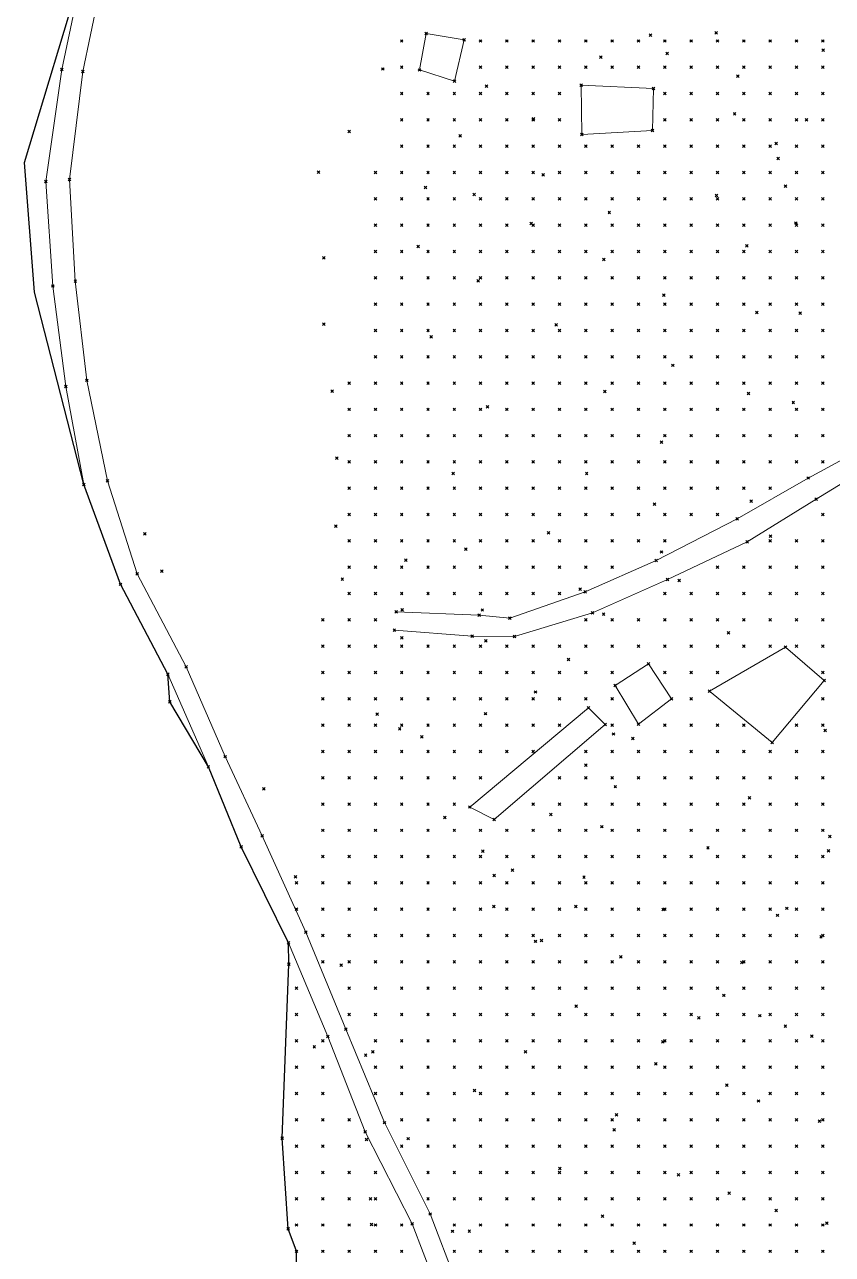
# Model space of a CAD drawing. Header units: metres. Extents: x 441556 to 446409, y 432338 to 461058.
# Drawn here: x 444313.5 to 444405.6, y 445447.2 to 445587.4 of the extents above; entities that cross this region are included whole.
import ezdxf

# ---------------------------------------------------------------- set-up
doc = ezdxf.new("R2010")
doc.units = ezdxf.units.M
doc.header["$MEASUREMENT"] = 0
doc.header["$PDMODE"] = 35
doc.header["$PDSIZE"] = 0.15
for name, color, linetype, lineweight in [('DTM-BRE-RevN_GRP_CONSTRUCTIE', 2, 'Continuous', 0), ('DTM-BRE-RevN_GRP_DRUM PAMANT', 2, 'Continuous', 0), ('DTM-BRE-RevN_GRP_DRUM PIATRA', 2, 'Continuous', 0), ('DTM-NOK-RevN_LIDAR_co_lidar', 91, 'Continuous', 0), ('DTM-NOK-RevN_RTK', 32, 'Continuous', 0)]:
    doc.layers.add(name, color=color, linetype=linetype, lineweight=lineweight)
doc.layers.add('DTM-INT_YP', color=121, linetype='Continuous')

msp = doc.modelspace()

# ---------------------------------------------------------------- linework, layer by layer
at = {"layer": 'DTM-BRE-RevN_GRP_CONSTRUCTIE'}
for p, q in [((444358.509, 445582.246, 354.759), (444359.283, 445586.41, 355.349)), ((444359.283, 445586.41, 355.349), (444363.588, 445585.683, 355.658)), ((444363.588, 445585.683, 355.658), (444362.5, 445580.987, 355.347)), ((444362.5, 445580.987, 355.347), (444358.509, 445582.246, 354.759)), ((444385.193, 445580.151, 359.002), (444376.945, 445580.514, 357.646)), ((444376.945, 445580.514, 357.646), (444377.029, 445574.902, 357.712)), ((444385.075, 445575.358, 358.748), (444385.193, 445580.151, 359.002)), ((444377.029, 445574.902, 357.712), (444385.075, 445575.358, 358.748)), ((444391.56, 445511.426, 355.872), (444400.219, 445516.466, 358.403)), ((444400.219, 445516.466, 358.403), (444404.634, 445512.639, 358.291)), ((444384.608, 445514.55, 355.657), (444380.827, 445512.096, 354.99)), ((444387.233, 445510.555, 355.62), (444384.608, 445514.55, 355.657)), ((444404.634, 445512.639, 358.291), (444398.701, 445505.577, 356.383)), ((444380.827, 445512.096, 354.99), (444383.459, 445507.677, 354.876)), ((444398.701, 445505.577, 356.383), (444391.56, 445511.426, 355.872)), ((444383.459, 445507.677, 354.876), (444387.233, 445510.555, 355.62)), ((444364.239, 445498.23, 352.184), (444377.767, 445509.534, 354.478)), ((444377.767, 445509.534, 354.478), (444379.657, 445507.65, 354.522)), ((444379.657, 445507.65, 354.522), (444367.033, 445496.818, 352.36)), ((444367.033, 445496.818, 352.36), (444364.239, 445498.23, 352.184))]:
    msp.add_line(p, q, dxfattribs=at)
at = {"layer": 'DTM-BRE-RevN_GRP_DRUM PAMANT'}
for p, q in [((444317.765, 445582.297, 349.491), (444320.214, 445594.013, 349.771)), ((444322.517, 445593.423, 349.783), (444320.153, 445582.07, 349.473)), ((444315.949, 445569.542, 349.233), (444317.765, 445582.297, 349.491)), ((444320.153, 445582.07, 349.473), (444318.627, 445569.764, 349.119)), ((444316.72, 445557.621, 348.708), (444315.949, 445569.542, 349.233)), ((444318.627, 445569.764, 349.119), (444319.297, 445558.162, 348.691)), ((444318.213, 445546.16, 348.164), (444316.72, 445557.621, 348.708)), ((444319.297, 445558.162, 348.691), (444320.615, 445546.868, 348.191)), ((444320.615, 445546.868, 348.191), (444322.957, 445535.414, 347.749)), ((444320.262, 445534.982, 347.689), (444318.213, 445546.16, 348.164)), ((444322.957, 445535.414, 347.749), (444326.346, 445524.803, 347.679)), ((444324.458, 445523.615, 347.589), (444320.262, 445534.982, 347.689)), ((444326.346, 445524.803, 347.679), (444331.927, 445514.207, 348.144)), ((444329.838, 445513.374, 348.08), (444324.458, 445523.615, 347.589)), ((444331.927, 445514.207, 348.144), (444336.364, 445503.969, 348.126)), ((444334.453, 445502.806, 348.022), (444329.838, 445513.374, 348.08)), ((444338.203, 445493.703, 347.781), (444334.453, 445502.806, 348.022)), ((444336.364, 445503.969, 348.126), (444340.594, 445494.947, 347.858)), ((444340.594, 445494.947, 347.858), (444345.579, 445483.954, 347.636)), ((444343.581, 445482.744, 347.591), (444338.203, 445493.703, 347.781)), ((444345.579, 445483.954, 347.636), (444350.128, 445472.92, 347.545)), ((444348.071, 445472.075, 347.52), (444343.581, 445482.744, 347.591)), ((444352.337, 445461.195, 347.331), (444348.071, 445472.075, 347.52)), ((444350.128, 445472.92, 347.545), (444354.537, 445462.248, 347.333)), ((444354.537, 445462.248, 347.333), (444359.72, 445451.836, 347.345)), ((444357.694, 445450.709, 347.282), (444352.337, 445461.195, 347.331)), ((444359.72, 445451.836, 347.345), (444364.171, 445440.277, 347.675)), ((444362.032, 445439.33, 347.502), (444357.694, 445450.709, 347.282))]:
    msp.add_line(p, q, dxfattribs=at)
at = {"layer": 'DTM-BRE-RevN_GRP_DRUM PIATRA'}
for p, q in [((444402.799, 445535.734, 359.483), (444410.565, 445539.953, 360.817)), ((444411.657, 445538.201, 360.766), (444403.718, 445533.322, 359.437)), ((444394.702, 445531.07, 358.253), (444402.799, 445535.734, 359.483)), ((444403.718, 445533.322, 359.437), (444395.859, 445528.461, 358.293)), ((444385.486, 445526.333, 356.592), (444394.702, 445531.07, 358.253)), ((444395.859, 445528.461, 358.293), (444386.766, 445524.155, 356.703)), ((444377.388, 445522.755, 355.26), (444385.486, 445526.333, 356.592)), ((444386.766, 445524.155, 356.703), (444378.222, 445520.373, 355.238)), ((444368.803, 445519.769, 353.837), (444377.388, 445522.755, 355.26)), ((444355.839, 445520.466, 351.709), (444365.313, 445520.107, 353.158)), ((444365.313, 445520.107, 353.158), (444368.803, 445519.769, 353.837)), ((444378.222, 445520.373, 355.238), (444369.355, 445517.673, 354.001)), ((444364.5, 445517.702, 353.037), (444355.647, 445518.38, 351.536)), ((444369.355, 445517.673, 354.001), (444364.5, 445517.702, 353.037))]:
    msp.add_line(p, q, dxfattribs=at)
at = {"layer": 'DTM-INT_YP'}
msp.add_polyline3d([(444344.487, 445444.583, 344.632), (444344.487, 445447.582, 344.879), (444343.56, 445450.151, 345.132), (444342.849, 445460.476, 345.725), (444343.636, 445480.321, 347.565), (444343.581, 445482.744, 347.591), (444338.203, 445493.703, 347.781), (444334.453, 445502.806, 348.022), (444330.081, 445510.232, 348.495), (444329.838, 445513.374, 348.08), (444324.458, 445523.615, 347.589), (444320.262, 445534.982, 347.689), (444314.654, 445556.907, 348.696), (444313.517, 445571.685, 349.354), (444320.214, 445594.013, 349.771)], dxfattribs=at)
at = {"layer": 'DTM-NOK-RevN_LIDAR_co_lidar'}
for p in [(444356.484, 445585.552, 354.752), (444365.482, 445585.552, 355.729), (444368.482, 445585.552, 356.121), (444371.481, 445585.552, 356.406), (444374.48, 445585.552, 356.758), (444377.48, 445585.552, 357.189), (444380.479, 445585.552, 357.565), (444383.478, 445585.552, 358.112), (444386.478, 445585.552, 358.816), (444389.477, 445585.552, 359.196), (444392.476, 445585.552, 359.421), (444395.476, 445585.552, 359.766), (444398.475, 445585.552, 360.164), (444401.474, 445585.552, 360.581), (444404.474, 445585.552, 360.99), (444356.484, 445582.553, 354.516), (444365.482, 445582.553, 355.818), (444368.482, 445582.553, 356.325), (444371.481, 445582.553, 356.61), (444374.48, 445582.553, 357.127), (444377.48, 445582.553, 357.578), (444380.479, 445582.553, 357.955), (444383.478, 445582.553, 358.395), (444386.478, 445582.553, 358.925), (444389.477, 445582.553, 359.216), (444392.476, 445582.553, 359.452), (444395.476, 445582.553, 359.833), (444398.475, 445582.553, 360.279), (444401.474, 445582.553, 360.717), (444404.474, 445582.553, 361.077), (444356.484, 445579.553, 354.343), (444359.484, 445579.553, 354.723), (444362.483, 445579.553, 355.301), (444365.482, 445579.553, 355.795), (444368.482, 445579.553, 356.293), (444371.481, 445579.553, 356.766), (444374.48, 445579.553, 357.292), (444386.478, 445579.553, 359.047), (444389.477, 445579.553, 359.221), (444392.476, 445579.553, 359.606), (444395.476, 445579.553, 360.076), (444398.475, 445579.553, 360.472), (444401.474, 445579.553, 360.873), (444404.474, 445579.553, 361.247), (444356.484, 445576.554, 354.254), (444359.484, 445576.554, 354.78), (444362.483, 445576.554, 355.111), (444365.482, 445576.554, 355.495), (444368.482, 445576.554, 356.08), (444371.481, 445576.554, 356.691), (444374.48, 445576.554, 357.255), (444386.478, 445576.554, 358.956), (444389.477, 445576.554, 359.243), (444392.476, 445576.554, 359.676), (444395.476, 445576.554, 360.218), (444398.475, 445576.554, 360.729), (444401.474, 445576.554, 361.124), (444404.474, 445576.554, 361.449), (444356.484, 445573.555, 354.267), (444359.484, 445573.555, 354.773), (444362.483, 445573.555, 355.122), (444365.482, 445573.555, 355.375), (444368.482, 445573.555, 355.88), (444371.481, 445573.555, 356.366), (444374.48, 445573.555, 356.98), (444377.48, 445573.555, 357.561), (444380.479, 445573.555, 357.839), (444383.478, 445573.555, 358.209), (444386.478, 445573.555, 358.708), (444389.477, 445573.555, 359.194), (444392.476, 445573.555, 359.818), (444395.476, 445573.555, 360.661), (444398.475, 445573.555, 361.315), (444401.474, 445573.555, 361.516), (444404.474, 445573.555, 361.631), (444353.485, 445570.555, 353.731), (444356.484, 445570.555, 354.183), (444359.484, 445570.555, 354.762), (444362.483, 445570.555, 355.34), (444365.482, 445570.555, 355.567), (444368.482, 445570.555, 355.904), (444371.481, 445570.555, 356.319), (444374.48, 445570.555, 356.916), (444377.48, 445570.555, 357.48), (444380.479, 445570.555, 357.679), (444383.478, 445570.555, 357.956), (444386.478, 445570.555, 358.429), (444389.477, 445570.555, 358.928), (444392.476, 445570.555, 359.691), (444395.476, 445570.555, 360.752), (444398.475, 445570.555, 361.482), (444401.474, 445570.555, 361.582), (444404.474, 445570.555, 361.616), (444353.485, 445567.556, 353.904), (444356.484, 445567.556, 354.329), (444359.484, 445567.556, 354.762), (444362.483, 445567.556, 355.32), (444365.482, 445567.556, 355.779), (444368.482, 445567.556, 356.024), (444371.481, 445567.556, 356.368), (444374.48, 445567.556, 356.848), (444377.48, 445567.556, 357.378), (444380.479, 445567.556, 357.698), (444383.478, 445567.556, 357.969), (444386.478, 445567.556, 358.348), (444389.477, 445567.556, 358.804), (444392.476, 445567.556, 359.443), (444395.476, 445567.556, 360.357), (444398.475, 445567.556, 361.072), (444401.474, 445567.556, 361.304), (444404.474, 445567.556, 361.523), (444353.485, 445564.557, 353.984), (444356.484, 445564.557, 354.39), (444359.484, 445564.557, 354.802), (444362.483, 445564.557, 355.292), (444365.482, 445564.557, 355.792), (444368.482, 445564.557, 356.129), (444371.481, 445564.557, 356.491), (444374.48, 445564.557, 356.893), (444377.48, 445564.557, 357.283), (444380.479, 445564.557, 357.715), (444383.478, 445564.557, 358.105), (444386.478, 445564.557, 358.444), (444389.477, 445564.557, 358.843), (444392.476, 445564.557, 359.371), (444395.476, 445564.557, 360.109), (444398.475, 445564.557, 360.781), (444401.474, 445564.557, 361.128), (444404.474, 445564.557, 361.436), (444353.485, 445561.557, 353.913), (444356.484, 445561.557, 354.32), (444359.484, 445561.557, 354.736), (444362.483, 445561.557, 355.233), (444365.482, 445561.557, 355.624), (444368.482, 445561.557, 356.041), (444371.481, 445561.557, 356.497), (444374.48, 445561.557, 356.938), (444377.48, 445561.557, 357.328), (444380.479, 445561.557, 357.732), (444383.478, 445561.557, 358.186), (444386.478, 445561.557, 358.628), (444389.477, 445561.557, 359.031), (444392.476, 445561.557, 359.431), (444395.476, 445561.557, 359.998), (444398.475, 445561.557, 360.623), (444401.474, 445561.557, 361.036), (444404.474, 445561.557, 361.347), (444353.485, 445558.558, 353.767), (444356.484, 445558.558, 354.156), (444359.484, 445558.558, 354.626), (444362.483, 445558.558, 354.957), (444365.482, 445558.558, 355.368), (444368.482, 445558.558, 355.946), (444371.481, 445558.558, 356.457), (444374.48, 445558.558, 356.92), (444377.48, 445558.558, 357.368), (444380.479, 445558.558, 357.794), (444383.478, 445558.558, 358.257), (444386.478, 445558.558, 358.72), (444389.477, 445558.558, 359.14), (444392.476, 445558.558, 359.541), (444395.476, 445558.558, 360.026), (444398.475, 445558.558, 360.603), (444401.474, 445558.558, 361.017), (444404.474, 445558.558, 361.234), (444353.485, 445555.559, 353.566), (444356.484, 445555.559, 353.96), (444359.484, 445555.559, 354.338), (444362.483, 445555.559, 354.561), (444365.482, 445555.559, 355.065), (444368.482, 445555.559, 355.656), (444371.481, 445555.559, 356.311), (444374.48, 445555.559, 356.999), (444377.48, 445555.559, 357.536), (444380.479, 445555.559, 357.999), (444383.478, 445555.559, 358.418), (444386.478, 445555.559, 358.826), (444389.477, 445555.559, 359.246), (444392.476, 445555.559, 359.631), (444395.476, 445555.559, 360.028), (444398.475, 445555.559, 360.578), (444401.474, 445555.559, 361.005), (444404.474, 445555.559, 361.143), (444353.485, 445552.559, 353.221), (444356.484, 445552.559, 353.686), (444359.484, 445552.559, 353.973), (444362.483, 445552.559, 354.217), (444365.482, 445552.559, 354.674), (444368.482, 445552.559, 355.232), (444371.481, 445552.559, 355.939), (444374.48, 445552.559, 356.784), (444377.48, 445552.559, 357.427), (444380.479, 445552.559, 357.905), (444383.478, 445552.559, 358.36), (444386.478, 445552.559, 358.804), (444389.477, 445552.559, 359.178), (444392.476, 445552.559, 359.489), (444395.476, 445552.559, 359.823), (444398.475, 445552.559, 360.331), (444401.474, 445552.559, 360.822), (444404.474, 445552.559, 361.036), (444353.485, 445549.56, 352.905), (444356.484, 445549.56, 353.356), (444359.484, 445549.56, 353.646), (444362.483, 445549.56, 353.967), (444365.482, 445549.56, 354.373), (444368.482, 445549.56, 354.891), (444371.481, 445549.56, 355.548), (444374.48, 445549.56, 356.329), (444377.48, 445549.56, 356.922), (444380.479, 445549.56, 357.456), (444383.478, 445549.56, 358.049), (444386.478, 445549.56, 358.564), (444389.477, 445549.56, 358.935), (444392.476, 445549.56, 359.233), (444395.476, 445549.56, 359.563), (444398.475, 445549.56, 360.02), (444401.474, 445549.56, 360.541), (444404.474, 445549.56, 360.875), (444350.486, 445546.561, 352.34), (444353.485, 445546.561, 352.696), (444356.484, 445546.561, 353.071), (444359.484, 445546.561, 353.397), (444362.483, 445546.561, 353.791), (444365.482, 445546.561, 354.226), (444368.482, 445546.561, 354.702), (444371.481, 445546.561, 355.264), (444374.48, 445546.561, 355.903), (444377.48, 445546.561, 356.438), (444380.479, 445546.561, 357.055), (444383.478, 445546.561, 357.706), (444386.478, 445546.561, 358.239), (444389.477, 445546.561, 358.631), (444392.476, 445546.561, 358.954), (444395.476, 445546.561, 359.309), (444398.475, 445546.561, 359.73), (444401.474, 445546.561, 360.203), (444404.474, 445546.561, 360.567), (444350.486, 445543.561, 352.139), (444353.485, 445543.561, 352.5), (444356.484, 445543.561, 352.849), (444359.484, 445543.561, 353.261), (444362.483, 445543.561, 353.693), (444365.482, 445543.561, 354.132), (444368.482, 445543.561, 354.599), (444371.481, 445543.561, 355.105), (444374.48, 445543.561, 355.655), (444377.48, 445543.561, 356.231), (444380.479, 445543.561, 356.834), (444383.478, 445543.561, 357.386), (444386.478, 445543.561, 357.893), (444389.477, 445543.561, 358.275), (444392.476, 445543.561, 358.62), (444395.476, 445543.561, 359.036), (444398.475, 445543.561, 359.44), (444401.474, 445543.561, 359.81), (444404.474, 445543.561, 360.158), (444350.486, 445540.562, 351.992), (444353.485, 445540.562, 352.365), (444356.484, 445540.562, 352.744), (444359.484, 445540.562, 353.213), (444362.483, 445540.562, 353.659), (444365.482, 445540.562, 354.08), (444368.482, 445540.562, 354.522), (444371.481, 445540.562, 355.096), (444374.48, 445540.562, 355.669), (444377.48, 445540.562, 356.202), (444380.479, 445540.562, 356.664), (444383.478, 445540.562, 357.074), (444386.478, 445540.562, 357.533), (444389.477, 445540.562, 357.944), (444392.476, 445540.562, 358.351), (444395.476, 445540.562, 358.805), (444398.475, 445540.562, 359.167), (444401.474, 445540.562, 359.485), (444404.474, 445540.562, 359.886), (444350.486, 445537.563, 351.951), (444353.485, 445537.563, 352.367), (444356.484, 445537.563, 352.794), (444359.484, 445537.563, 353.215), (444362.483, 445537.563, 353.632), (444365.482, 445537.563, 354.022), (444368.482, 445537.563, 354.457), (444371.481, 445537.563, 355.097), (444374.48, 445537.563, 355.703), (444377.48, 445537.563, 356.115), (444380.479, 445537.563, 356.452), (444383.478, 445537.563, 356.768), (444386.478, 445537.563, 357.143), (444389.477, 445537.563, 357.603), (444392.476, 445537.563, 358.07), (444395.476, 445537.563, 358.471), (444398.475, 445537.563, 358.835), (444401.474, 445537.563, 359.251), (444404.474, 445537.563, 359.699), (444350.486, 445534.563, 351.984), (444353.485, 445534.563, 352.405), (444356.484, 445534.563, 352.796), (444359.484, 445534.563, 353.192), (444362.483, 445534.563, 353.56), (444365.482, 445534.563, 353.878), (444368.482, 445534.563, 354.28), (444371.481, 445534.563, 354.933), (444374.48, 445534.563, 355.398), (444377.48, 445534.563, 355.693), (444380.479, 445534.563, 356.023), (444383.478, 445534.563, 356.263), (444386.478, 445534.563, 356.531), (444389.477, 445534.563, 357.066), (444392.476, 445534.563, 357.633), (444395.476, 445534.563, 358.11), (444398.475, 445534.563, 358.636), (444350.486, 445531.564, 351.835), (444353.485, 445531.564, 352.192), (444356.484, 445531.564, 352.596), (444359.484, 445531.564, 353.098), (444362.483, 445531.564, 353.399), (444365.482, 445531.564, 353.666), (444368.482, 445531.564, 353.972), (444371.481, 445531.564, 354.378), (444374.48, 445531.564, 354.508), (444377.48, 445531.564, 354.815), (444380.479, 445531.564, 355.234), (444383.478, 445531.564, 355.506), (444386.478, 445531.564, 355.918), (444389.477, 445531.564, 356.657), (444392.476, 445531.564, 357.419), (444404.474, 445531.564, 359.674), (444350.486, 445528.564, 351.419), (444353.485, 445528.564, 351.689), (444356.484, 445528.564, 352.08), (444359.484, 445528.564, 352.766), (444362.483, 445528.564, 353.063), (444365.482, 445528.564, 353.36), (444368.482, 445528.564, 353.583), (444371.481, 445528.564, 353.657), (444374.48, 445528.564, 353.93), (444377.48, 445528.564, 354.317), (444380.479, 445528.564, 354.855), (444383.478, 445528.564, 355.521), (444386.478, 445528.564, 356.221), (444398.475, 445528.564, 358.658), (444401.474, 445528.564, 359.166), (444404.474, 445528.564, 359.613), (444350.486, 445525.565, 351.036), (444353.485, 445525.565, 351.389), (444356.484, 445525.565, 351.694), (444359.484, 445525.565, 352.024), (444362.483, 445525.565, 352.333), (444365.482, 445525.565, 352.679), (444368.482, 445525.565, 352.906), (444371.481, 445525.565, 353.337), (444374.48, 445525.565, 354.152), (444377.48, 445525.565, 354.714), (444380.479, 445525.565, 355.379), (444392.476, 445525.565, 357.717), (444395.476, 445525.565, 358.281), (444398.475, 445525.565, 358.652), (444401.474, 445525.565, 358.968), (444404.474, 445525.565, 359.276), (444350.486, 445522.566, 351.198), (444353.485, 445522.566, 351.522), (444356.484, 445522.566, 351.852), (444359.484, 445522.566, 352.206), (444362.483, 445522.566, 352.559), (444365.482, 445522.566, 352.58), (444368.482, 445522.566, 352.976), (444371.481, 445522.566, 353.68), (444374.48, 445522.566, 354.562), (444386.478, 445522.566, 356.778), (444389.477, 445522.566, 357.463), (444392.476, 445522.566, 357.953), (444395.476, 445522.566, 358.243), (444398.475, 445522.566, 358.477), (444401.474, 445522.566, 358.738), (444404.474, 445522.566, 358.942), (444347.486, 445519.566, 350.202), (444350.486, 445519.566, 350.747), (444353.485, 445519.566, 351.14), (444377.48, 445519.566, 355.096), (444380.479, 445519.566, 355.578), (444383.478, 445519.566, 356.155), (444386.478, 445519.566, 356.696), (444389.477, 445519.566, 357.197), (444392.476, 445519.566, 357.67), (444395.476, 445519.566, 357.987), (444398.475, 445519.566, 358.203), (444401.474, 445519.566, 358.448), (444404.474, 445519.566, 358.649), (444347.486, 445516.567, 350.356), (444350.486, 445516.567, 350.889), (444353.485, 445516.567, 351.272), (444356.484, 445516.567, 351.642), (444359.484, 445516.567, 352.171), (444362.483, 445516.567, 352.783), (444365.482, 445516.567, 353.305), (444368.482, 445516.567, 353.942), (444371.481, 445516.567, 354.444), (444374.48, 445516.567, 354.819), (444377.48, 445516.567, 355.208), (444380.479, 445516.567, 355.493), (444383.478, 445516.567, 355.964), (444386.478, 445516.567, 356.352), (444389.477, 445516.567, 356.654), (444392.476, 445516.567, 357.057), (444395.476, 445516.567, 357.526), (444398.475, 445516.567, 358.005), (444401.474, 445516.567, 358.377), (444404.474, 445516.567, 358.524), (444347.486, 445513.568, 350.09), (444350.486, 445513.568, 350.487), (444353.485, 445513.568, 350.831), (444356.484, 445513.568, 351.35), (444359.484, 445513.568, 351.901), (444362.483, 445513.568, 352.635), (444365.482, 445513.568, 353.207), (444368.482, 445513.568, 353.731), (444371.481, 445513.568, 354.118), (444374.48, 445513.568, 354.418), (444377.48, 445513.568, 354.734), (444380.479, 445513.568, 355.131), (444386.478, 445513.568, 355.847), (444389.477, 445513.568, 356.049), (444392.476, 445513.568, 356.502), (444404.474, 445513.568, 358.354), (444347.486, 445510.568, 349.634), (444350.486, 445510.568, 349.999), (444353.485, 445510.568, 350.515), (444356.484, 445510.568, 351.102), (444359.484, 445510.568, 351.734), (444362.483, 445510.568, 352.349), (444365.482, 445510.568, 352.987), (444368.482, 445510.568, 353.488), (444371.481, 445510.568, 353.829), (444374.48, 445510.568, 354.132), (444377.48, 445510.568, 354.491), (444380.479, 445510.568, 354.769), (444389.477, 445510.568, 355.755), (444404.474, 445510.568, 357.741), (444347.486, 445507.569, 349.338), (444350.486, 445507.569, 349.881), (444353.485, 445507.569, 350.561), (444356.484, 445507.569, 351.114), (444359.484, 445507.569, 351.689), (444362.483, 445507.569, 352.223), (444365.482, 445507.569, 352.803), (444368.482, 445507.569, 353.235), (444371.481, 445507.569, 353.618), (444374.48, 445507.569, 353.929), (444380.479, 445507.569, 354.546), (444386.478, 445507.569, 355.296), (444389.477, 445507.569, 355.531), (444392.476, 445507.569, 355.937), (444395.476, 445507.569, 356.532), (444401.474, 445507.569, 357.037), (444404.474, 445507.569, 357.336), (444347.486, 445504.57, 349.173), (444350.486, 445504.57, 349.674), (444353.485, 445504.57, 350.38), (444356.484, 445504.57, 351.092), (444359.484, 445504.57, 351.749), (444362.483, 445504.57, 352.187), (444365.482, 445504.57, 352.614), (444368.482, 445504.57, 353.054), (444371.481, 445504.57, 353.494), (444377.48, 445504.57, 353.947), (444380.479, 445504.57, 354.406), (444383.478, 445504.57, 354.856), (444386.478, 445504.57, 355.103), (444389.477, 445504.57, 355.295), (444392.476, 445504.57, 355.653), (444395.476, 445504.57, 356.097), (444398.475, 445504.57, 356.434), (444401.474, 445504.57, 356.688), (444404.474, 445504.57, 356.949), (444347.486, 445501.57, 349.054), (444350.486, 445501.57, 349.524), (444353.485, 445501.57, 350.074), (444356.484, 445501.57, 350.825), (444359.484, 445501.57, 351.583), (444362.483, 445501.57, 352.071), (444365.482, 445501.57, 352.481), (444374.48, 445501.57, 353.389), (444377.48, 445501.57, 353.832), (444380.479, 445501.57, 354.341), (444383.478, 445501.57, 354.601), (444386.478, 445501.57, 354.816), (444389.477, 445501.57, 355.107), (444392.476, 445501.57, 355.463), (444395.476, 445501.57, 355.836), (444398.475, 445501.57, 356.131), (444401.474, 445501.57, 356.336), (444404.474, 445501.57, 356.547), (444347.486, 445498.571, 349.084), (444350.486, 445498.571, 349.562), (444353.485, 445498.571, 350.007), (444356.484, 445498.571, 350.576), (444359.484, 445498.571, 351.238), (444362.483, 445498.571, 351.754), (444371.481, 445498.571, 352.752), (444374.48, 445498.571, 353.053), (444377.48, 445498.571, 353.466), (444380.479, 445498.571, 353.968), (444383.478, 445498.571, 354.273), (444386.478, 445498.571, 354.496), (444389.477, 445498.571, 354.889), (444392.476, 445498.571, 355.289), (444395.476, 445498.571, 355.566), (444398.475, 445498.571, 355.762), (444401.474, 445498.571, 355.926), (444404.474, 445498.571, 356.181), (444347.486, 445495.572, 349.037), (444350.486, 445495.572, 349.516), (444353.485, 445495.572, 349.903), (444356.484, 445495.572, 350.29), (444359.484, 445495.572, 350.784), (444362.483, 445495.572, 351.309), (444365.482, 445495.572, 351.857), (444368.482, 445495.572, 352.062), (444371.481, 445495.572, 352.455), (444374.48, 445495.572, 352.754), (444377.48, 445495.572, 352.898), (444380.479, 445495.572, 353.5), (444383.478, 445495.572, 353.989), (444386.478, 445495.572, 354.262), (444389.477, 445495.572, 354.629), (444392.476, 445495.572, 354.961), (444395.476, 445495.572, 355.172), (444398.475, 445495.572, 355.36), (444401.474, 445495.572, 355.553), (444404.474, 445495.572, 355.888), (444347.486, 445492.572, 348.812), (444350.486, 445492.572, 349.178), (444353.485, 445492.572, 349.599), (444356.484, 445492.572, 349.99), (444359.484, 445492.572, 350.385), (444362.483, 445492.572, 350.939), (444365.482, 445492.572, 351.494), (444368.482, 445492.572, 351.798), (444371.481, 445492.572, 351.983), (444374.48, 445492.572, 352.247), (444377.48, 445492.572, 352.408), (444380.479, 445492.572, 353.14), (444383.478, 445492.572, 353.801), (444386.478, 445492.572, 354.145), (444389.477, 445492.572, 354.364), (444392.476, 445492.572, 354.556), (444395.476, 445492.572, 354.749), (444398.475, 445492.572, 354.967), (444401.474, 445492.572, 355.233), (444404.474, 445492.572, 355.755), (444344.487, 445489.573, 347.872), (444347.486, 445489.573, 348.377), (444350.486, 445489.573, 348.735), (444353.485, 445489.573, 349.228), (444356.484, 445489.573, 349.673), (444359.484, 445489.573, 350.099), (444362.483, 445489.573, 350.617), (444365.482, 445489.573, 351.107), (444368.482, 445489.573, 351.461), (444371.481, 445489.573, 351.634), (444374.48, 445489.573, 351.789), (444377.48, 445489.573, 352.165), (444380.479, 445489.573, 352.864), (444383.478, 445489.573, 353.576), (444386.478, 445489.573, 353.947), (444389.477, 445489.573, 354.047), (444392.476, 445489.573, 354.167), (444395.476, 445489.573, 354.374), (444398.475, 445489.573, 354.62), (444401.474, 445489.573, 355.054), (444404.474, 445489.573, 355.995), (444344.487, 445486.574, 347.619), (444347.486, 445486.574, 347.97), (444350.486, 445486.574, 348.432), (444353.485, 445486.574, 348.957), (444356.484, 445486.574, 349.404), (444359.484, 445486.574, 349.87), (444362.483, 445486.574, 350.348), (444365.482, 445486.574, 350.771), (444368.482, 445486.574, 351.005), (444371.481, 445486.574, 351.293), (444374.48, 445486.574, 351.445), (444377.48, 445486.574, 351.907), (444380.479, 445486.574, 352.557), (444383.478, 445486.574, 353.244), (444386.478, 445486.574, 353.546), (444389.477, 445486.574, 353.621), (444392.476, 445486.574, 353.782), (444395.476, 445486.574, 354.026), (444398.475, 445486.574, 354.363), (444401.474, 445486.574, 355.149), (444404.474, 445486.574, 356.609), (444347.486, 445483.574, 347.761), (444350.486, 445483.574, 348.326), (444353.485, 445483.574, 348.752), (444356.484, 445483.574, 349.152), (444359.484, 445483.574, 349.632), (444362.483, 445483.574, 350.088), (444365.482, 445483.574, 350.38), (444368.482, 445483.574, 350.504), (444371.481, 445483.574, 350.956), (444374.48, 445483.574, 351.123), (444377.48, 445483.574, 351.504), (444380.479, 445483.574, 352.096), (444383.478, 445483.574, 352.663), (444386.478, 445483.574, 352.93), (444389.477, 445483.574, 353.127), (444392.476, 445483.574, 353.406), (444395.476, 445483.574, 353.704), (444398.475, 445483.574, 354.299), (444401.474, 445483.574, 355.582), (444404.474, 445483.574, 357.376), (444347.486, 445480.575, 347.598), (444350.486, 445480.575, 348.055), (444353.485, 445480.575, 348.568), (444356.484, 445480.575, 348.878), (444359.484, 445480.575, 349.409), (444362.483, 445480.575, 349.836), (444365.482, 445480.575, 350.084), (444368.482, 445480.575, 350.177), (444371.481, 445480.575, 350.595), (444374.48, 445480.575, 350.769), (444377.48, 445480.575, 351.047), (444380.479, 445480.575, 351.477), (444383.478, 445480.575, 351.94), (444386.478, 445480.575, 352.334), (444389.477, 445480.575, 352.709), (444392.476, 445480.575, 353.068), (444395.476, 445480.575, 353.504), (444398.475, 445480.575, 354.491), (444401.474, 445480.575, 356.177), (444404.474, 445480.575, 358.091), (444344.487, 445477.576, 347.161), (444350.486, 445477.576, 347.679), (444353.485, 445477.576, 348.354), (444356.484, 445477.576, 348.692), (444359.484, 445477.576, 349.245), (444362.483, 445477.576, 349.686), (444365.482, 445477.576, 349.971), (444368.482, 445477.576, 350.035), (444371.481, 445477.576, 350.192), (444374.48, 445477.576, 350.398), (444377.48, 445477.576, 350.658), (444380.479, 445477.576, 350.974), (444383.478, 445477.576, 351.405), (444386.478, 445477.576, 351.91), (444389.477, 445477.576, 352.394), (444392.476, 445477.576, 352.832), (444395.476, 445477.576, 353.546), (444398.475, 445477.576, 354.903), (444401.474, 445477.576, 356.763), (444404.474, 445477.576, 358.739), (444344.487, 445474.576, 346.942), (444350.486, 445474.576, 347.558), (444353.485, 445474.576, 348.078), (444356.484, 445474.576, 348.709), (444359.484, 445474.576, 349.18), (444362.483, 445474.576, 349.557), (444365.482, 445474.576, 349.804), (444368.482, 445474.576, 349.872), (444371.481, 445474.576, 349.935), (444374.48, 445474.576, 350.11), (444377.48, 445474.576, 350.38), (444380.479, 445474.576, 350.712), (444383.478, 445474.576, 351.118), (444386.478, 445474.576, 351.608), (444389.477, 445474.576, 352.15), (444392.476, 445474.576, 352.784), (444395.476, 445474.576, 353.854), (444398.475, 445474.576, 355.461), (444401.474, 445474.576, 357.352), (444404.474, 445474.576, 359.368), (444344.487, 445471.577, 346.716), (444347.486, 445471.577, 347.275), (444353.485, 445471.577, 347.848), (444356.484, 445471.577, 348.834), (444359.484, 445471.577, 349.168), (444362.483, 445471.577, 349.359), (444365.482, 445471.577, 349.595), (444368.482, 445471.577, 349.711), (444371.481, 445471.577, 349.72), (444374.48, 445471.577, 349.89), (444377.48, 445471.577, 350.137), (444380.479, 445471.577, 350.493), (444383.478, 445471.577, 350.947), (444386.478, 445471.577, 351.497), (444389.477, 445471.577, 352.076), (444392.476, 445471.577, 352.938), (444395.476, 445471.577, 354.354), (444398.475, 445471.577, 356.126), (444401.474, 445471.577, 357.999), (444404.474, 445471.577, 359.961), (444344.487, 445468.578, 346.536), (444347.486, 445468.578, 347.112), (444353.485, 445468.578, 347.653), (444356.484, 445468.578, 348.794), (444359.484, 445468.578, 349.07), (444362.483, 445468.578, 349.241), (444365.482, 445468.578, 349.371), (444368.482, 445468.578, 349.488), (444371.481, 445468.578, 349.52), (444374.48, 445468.578, 349.692), (444377.48, 445468.578, 349.984), (444380.479, 445468.578, 350.361), (444383.478, 445468.578, 350.879), (444386.478, 445468.578, 351.548), (444389.477, 445468.578, 352.217), (444392.476, 445468.578, 353.277), (444395.476, 445468.578, 354.959), (444398.475, 445468.578, 356.872), (444401.474, 445468.578, 358.737), (444404.474, 445468.578, 360.568), (444344.487, 445465.578, 346.433), (444347.486, 445465.578, 347), (444353.485, 445465.578, 347.454), (444356.484, 445465.578, 348.485), (444359.484, 445465.578, 349.027), (444362.483, 445465.578, 349.146), (444365.482, 445465.578, 349.158), (444368.482, 445465.578, 349.269), (444371.481, 445465.578, 349.348), (444374.48, 445465.578, 349.543), (444377.48, 445465.578, 349.874), (444380.479, 445465.578, 350.316), (444383.478, 445465.578, 351.018), (444386.478, 445465.578, 351.874), (444389.477, 445465.578, 352.634), (444392.476, 445465.578, 353.817), (444395.476, 445465.578, 355.619), (444398.475, 445465.578, 357.522), (444401.474, 445465.578, 359.35), (444404.474, 445465.578, 361.144), (444344.487, 445462.579, 346.192), (444347.486, 445462.579, 346.893), (444350.486, 445462.579, 347.24), (444356.484, 445462.579, 347.872), (444359.484, 445462.579, 348.845), (444362.483, 445462.579, 348.972), (444365.482, 445462.579, 348.973), (444368.482, 445462.579, 349.048), (444371.481, 445462.579, 349.17), (444374.48, 445462.579, 349.39), (444377.48, 445462.579, 349.785), (444380.479, 445462.579, 350.398), (444383.478, 445462.579, 351.34), (444386.478, 445462.579, 352.416), (444389.477, 445462.579, 353.344), (444392.476, 445462.579, 354.554), (444395.476, 445462.579, 356.212), (444398.475, 445462.579, 358.043), (444401.474, 445462.579, 359.9), (444404.474, 445462.579, 361.638), (444344.487, 445459.58, 345.865), (444347.486, 445459.58, 346.435), (444350.486, 445459.58, 347.032), (444356.484, 445459.58, 347.411), (444359.484, 445459.58, 348.603), (444362.483, 445459.58, 348.875), (444365.482, 445459.58, 348.914), (444368.482, 445459.58, 348.947), (444371.481, 445459.58, 349.009), (444374.48, 445459.58, 349.261), (444377.48, 445459.58, 349.841), (444380.479, 445459.58, 350.549), (444383.478, 445459.58, 351.717), (444386.478, 445459.58, 352.932), (444389.477, 445459.58, 353.976), (444392.476, 445459.58, 355.155), (444395.476, 445459.58, 356.632), (444398.475, 445459.58, 358.302), (444401.474, 445459.58, 360.068), (444404.474, 445459.58, 361.81), (444344.487, 445456.58, 345.582), (444347.486, 445456.58, 346.01), (444350.486, 445456.58, 346.788), (444353.485, 445456.58, 347.174), (444359.484, 445456.58, 347.938), (444362.483, 445456.58, 348.721), (444365.482, 445456.58, 348.857), (444368.482, 445456.58, 348.838), (444371.481, 445456.58, 348.873), (444374.48, 445456.58, 349.262), (444377.48, 445456.58, 349.952), (444380.479, 445456.58, 350.802), (444383.478, 445456.58, 351.967), (444386.478, 445456.58, 353.152), (444389.477, 445456.58, 354.28), (444392.476, 445456.58, 355.484), (444395.476, 445456.58, 356.869), (444398.475, 445456.58, 358.386), (444401.474, 445456.58, 360.008), (444404.474, 445456.58, 361.673), (444344.487, 445453.581, 345.33), (444347.486, 445453.581, 345.656), (444350.486, 445453.581, 346.332), (444353.485, 445453.581, 346.978), (444359.484, 445453.581, 347.439), (444362.483, 445453.581, 348.115), (444365.482, 445453.581, 348.718), (444368.482, 445453.581, 348.723), (444371.481, 445453.581, 348.899), (444374.48, 445453.581, 349.45), (444377.48, 445453.581, 350.201), (444380.479, 445453.581, 351.084), (444383.478, 445453.581, 352.155), (444386.478, 445453.581, 353.237), (444389.477, 445453.581, 354.362), (444392.476, 445453.581, 355.589), (444395.476, 445453.581, 357.064), (444398.475, 445453.581, 358.772), (444401.474, 445453.581, 360.39), (444404.474, 445453.581, 361.856), (444344.487, 445450.582, 345.125), (444347.486, 445450.582, 345.399), (444350.486, 445450.582, 345.95), (444353.485, 445450.582, 346.695), (444356.484, 445450.582, 347.081), (444362.483, 445450.582, 347.361), (444365.482, 445450.582, 348.37), (444368.482, 445450.582, 348.629), (444371.481, 445450.582, 348.891), (444374.48, 445450.582, 349.571), (444377.48, 445450.582, 350.513), (444380.479, 445450.582, 351.378), (444383.478, 445450.582, 352.31), (444386.478, 445450.582, 353.569), (444389.477, 445450.582, 354.886), (444392.476, 445450.582, 356.173), (444395.476, 445450.582, 357.635), (444398.475, 445450.582, 359.241), (444401.474, 445450.582, 360.848), (444404.474, 445450.582, 362.375), (444344.487, 445447.582, 344.879), (444347.486, 445447.582, 345.057), (444350.486, 445447.582, 345.461), (444353.485, 445447.582, 346.451), (444356.484, 445447.582, 346.721), (444362.483, 445447.582, 347.281), (444365.482, 445447.582, 347.416), (444368.482, 445447.582, 348.537), (444371.481, 445447.582, 349.116), (444374.48, 445447.582, 350.066), (444377.48, 445447.582, 351.133), (444380.479, 445447.582, 352.174), (444383.478, 445447.582, 353.137), (444386.478, 445447.582, 354.437), (444389.477, 445447.582, 355.981), (444392.476, 445447.582, 357.624), (444395.476, 445447.582, 359.229), (444398.475, 445447.582, 360.548), (444401.474, 445447.582, 361.7), (444404.474, 445447.582, 362.961)]:
    msp.add_point(p, dxfattribs=at)
at = {"layer": 'DTM-NOK-RevN_RTK'}
for p in [(444359.283, 445586.41, 355.349), (444363.588, 445585.683, 355.658), (444384.821, 445586.214, 358.101), (444392.316, 445586.476, 359.375), (444386.736, 445584.136, 359.153), (444404.517, 445584.502, 361.042), (444379.174, 445583.712, 357.583), (444317.765, 445582.297, 349.491), (444320.153, 445582.07, 349.473), (444354.321, 445582.36, 354.23), (444358.509, 445582.246, 354.759), (444394.792, 445581.536, 359.872), (444362.5, 445580.987, 355.347), (444366.157, 445580.391, 356.133), (444376.945, 445580.514, 357.646), (444385.193, 445580.151, 359.002), (444394.426, 445577.239, 360.088), (444371.503, 445576.67, 356.829), (444402.623, 445576.573, 361.303), (444350.511, 445575.23, 353.373), (444363.157, 445574.753, 355.115), (444377.029, 445574.902, 357.712), (444385.075, 445575.358, 358.748), (444399.146, 445573.871, 361.236), (444399.369, 445572.157, 362.218), (444347.022, 445570.596, 352.799), (444372.614, 445570.285, 356.475), (444315.949, 445569.542, 349.233), (444318.627, 445569.764, 349.119), (444359.199, 445568.854, 354.638), (444400.232, 445568.989, 361.508), (444364.74, 445568.055, 355.784), (444392.344, 445567.935, 359.449), (444380.144, 445566.008, 357.88), (444371.252, 445564.75, 356.46), (444401.411, 445564.802, 361.096), (444358.357, 445562.113, 354.551), (444395.816, 445562.213, 359.97), (444347.615, 445560.825, 353.096), (444379.519, 445560.65, 357.576), (444316.72, 445557.621, 348.708), (444319.297, 445558.162, 348.691), (444365.197, 445558.199, 355.236), (444386.37, 445556.586, 358.841), (444396.946, 445554.591, 360.207), (444401.899, 445554.527, 361.046), (444347.617, 445553.281, 352.601), (444374.088, 445553.183, 356.716), (444359.833, 445551.842, 353.887), (444387.384, 445548.578, 358.561), (444318.213, 445546.16, 348.164), (444320.615, 445546.868, 348.191), (444348.552, 445545.622, 352.13), (444379.644, 445545.591, 356.709), (444396.014, 445545.372, 359.181), (444366.278, 445543.839, 354.276), (444401.111, 445544.358, 359.876), (444386.081, 445539.836, 357.312), (444349.095, 445538.01, 351.85), (444392.476, 445537.553, 358.09), (444320.262, 445534.982, 347.689), (444322.957, 445535.414, 347.749), (444362.354, 445536.253, 353.682), (444377.563, 445536.241, 356.121), (444402.799, 445535.734, 359.483), (444385.288, 445532.757, 355.534), (444396.316, 445533.091, 358.674), (444403.718, 445533.322, 359.437), (444394.702, 445531.07, 358.253), (444327.204, 445529.387, 347.945), (444327.204, 445529.387, 347.949), (444348.987, 445530.231, 351.456), (444373.227, 445529.482, 353.757), (444395.859, 445528.461, 358.293), (444398.5, 445529.109, 358.732), (444363.803, 445527.615, 353.172), (444386.093, 445527.301, 356.863), (444329.139, 445525.103, 348.311), (444356.959, 445526.356, 351.723), (444385.486, 445526.333, 356.592), (444326.346, 445524.803, 347.679), (444349.721, 445524.212, 351.107), (444386.766, 445524.155, 356.703), (444388.09, 445524.035, 357.155), (444324.458, 445523.615, 347.589), (444376.816, 445523.061, 355.303), (444377.388, 445522.755, 355.26), (444355.839, 445520.466, 351.709), (444356.526, 445520.698, 351.92), (444365.313, 445520.107, 353.158), (444365.675, 445520.688, 353.479), (444368.803, 445519.769, 353.837), (444378.222, 445520.373, 355.238), (444379.498, 445520.21, 355.561), (444355.647, 445518.38, 351.536), (444393.709, 445518.088, 357.122), (444356.504, 445517.523, 351.884), (444364.5, 445517.702, 353.037), (444366.067, 445517.162, 353.607), (444369.355, 445517.673, 354.001), (444400.219, 445516.466, 358.403), (444331.927, 445514.207, 348.144), (444375.504, 445515.041, 354.551), (444384.608, 445514.55, 355.657), (444329.838, 445513.374, 348.08), (444404.634, 445512.639, 358.291), (444371.736, 445511.34, 353.844), (444380.827, 445512.096, 354.99), (444391.56, 445511.426, 355.872), (444330.081, 445510.232, 348.495), (444330.081, 445510.232, 348.499), (444387.233, 445510.555, 355.62), (444353.694, 445508.82, 350.4), (444366.019, 445508.869, 352.952), (444377.767, 445509.534, 354.478), (444356.256, 445507.158, 350.945), (444379.657, 445507.65, 354.522), (444383.459, 445507.677, 354.876), (444404.736, 445506.961, 357.346), (444358.766, 445506.231, 351.468), (444380.636, 445506.552, 354.502), (444382.818, 445506.035, 354.798), (444398.701, 445505.577, 356.383), (444334.453, 445502.806, 348.022), (444336.364, 445503.969, 348.126), (444377.481, 445503.001, 353.804), (444340.79, 445500.298, 348.148), (444380.828, 445500.547, 354.064), (444396.102, 445499.278, 355.718), (444364.239, 445498.23, 352.184), (444373.478, 445497.377, 352.781), (444361.418, 445497.02, 351.317), (444367.033, 445496.818, 352.36), (444379.284, 445495.988, 352.862), (444340.594, 445494.947, 347.858), (444405.274, 445494.883, 355.957), (444338.203, 445493.703, 347.781), (444365.733, 445493.186, 351.662), (444391.387, 445493.591, 354.622), (444405.115, 445493.225, 355.825), (444344.373, 445490.255, 347.846), (444367.036, 445490.414, 351.43), (444369.096, 445491.033, 351.7), (444377.258, 445490.249, 352.034), (444366.977, 445486.902, 350.96), (444376.337, 445486.881, 351.794), (444386.292, 445486.539, 353.555), (444399.303, 445485.882, 354.317), (444400.369, 445486.68, 354.56), (444345.579, 445483.954, 347.636), (444404.266, 445483.421, 357.173), (444343.581, 445482.744, 347.591), (444371.738, 445482.916, 350.588), (444372.418, 445482.997, 350.775), (444343.636, 445480.321, 347.565), (444381.453, 445481.136, 351.759), (444395.242, 445480.509, 353.328), (444349.598, 445480.198, 347.896), (444393.194, 445476.761, 352.763), (444376.352, 445475.516, 350.387), (444390.346, 445474.194, 352.29), (444397.28, 445474.445, 354.849), (444400.202, 445473.242, 357.083), (444348.071, 445472.075, 347.52), (444350.128, 445472.92, 347.545), (444403.233, 445472.121, 359.267), (444346.529, 445470.907, 347.386), (444386.235, 445471.457, 351.4), (444352.38, 445469.939, 347.574), (444353.209, 445470.336, 347.811), (444370.592, 445470.333, 349.566), (444385.457, 445468.946, 351.282), (444393.551, 445466.513, 354.253), (444364.77, 445465.909, 349.034), (444397.133, 445464.717, 357.03), (444354.537, 445462.248, 347.333), (444380.973, 445463.133, 350.619), (444404.087, 445462.422, 361.612), (444352.337, 445461.195, 347.331), (444380.71, 445461.428, 350.598), (444342.849, 445460.476, 345.725), (444352.474, 445460.318, 347.297), (444357.216, 445460.423, 347.654), (444374.522, 445457.02, 349.194), (444388.025, 445456.304, 353.786), (444393.8, 445454.214, 356.118), (444352.933, 445453.571, 347.058), (444399.173, 445452.231, 359.561), (444359.72, 445451.836, 347.345), (444379.374, 445451.592, 351.15), (444404.934, 445450.807, 362.666), (444343.56, 445450.151, 345.132), (444353.032, 445450.623, 346.642), (444357.694, 445450.709, 347.282), (444362.279, 445449.861, 347.487), (444364.192, 445449.888, 347.451), (444382.988, 445448.512, 352.677)]:
    msp.add_point(p, dxfattribs=at)

doc.saveas('drawing.dxf')
